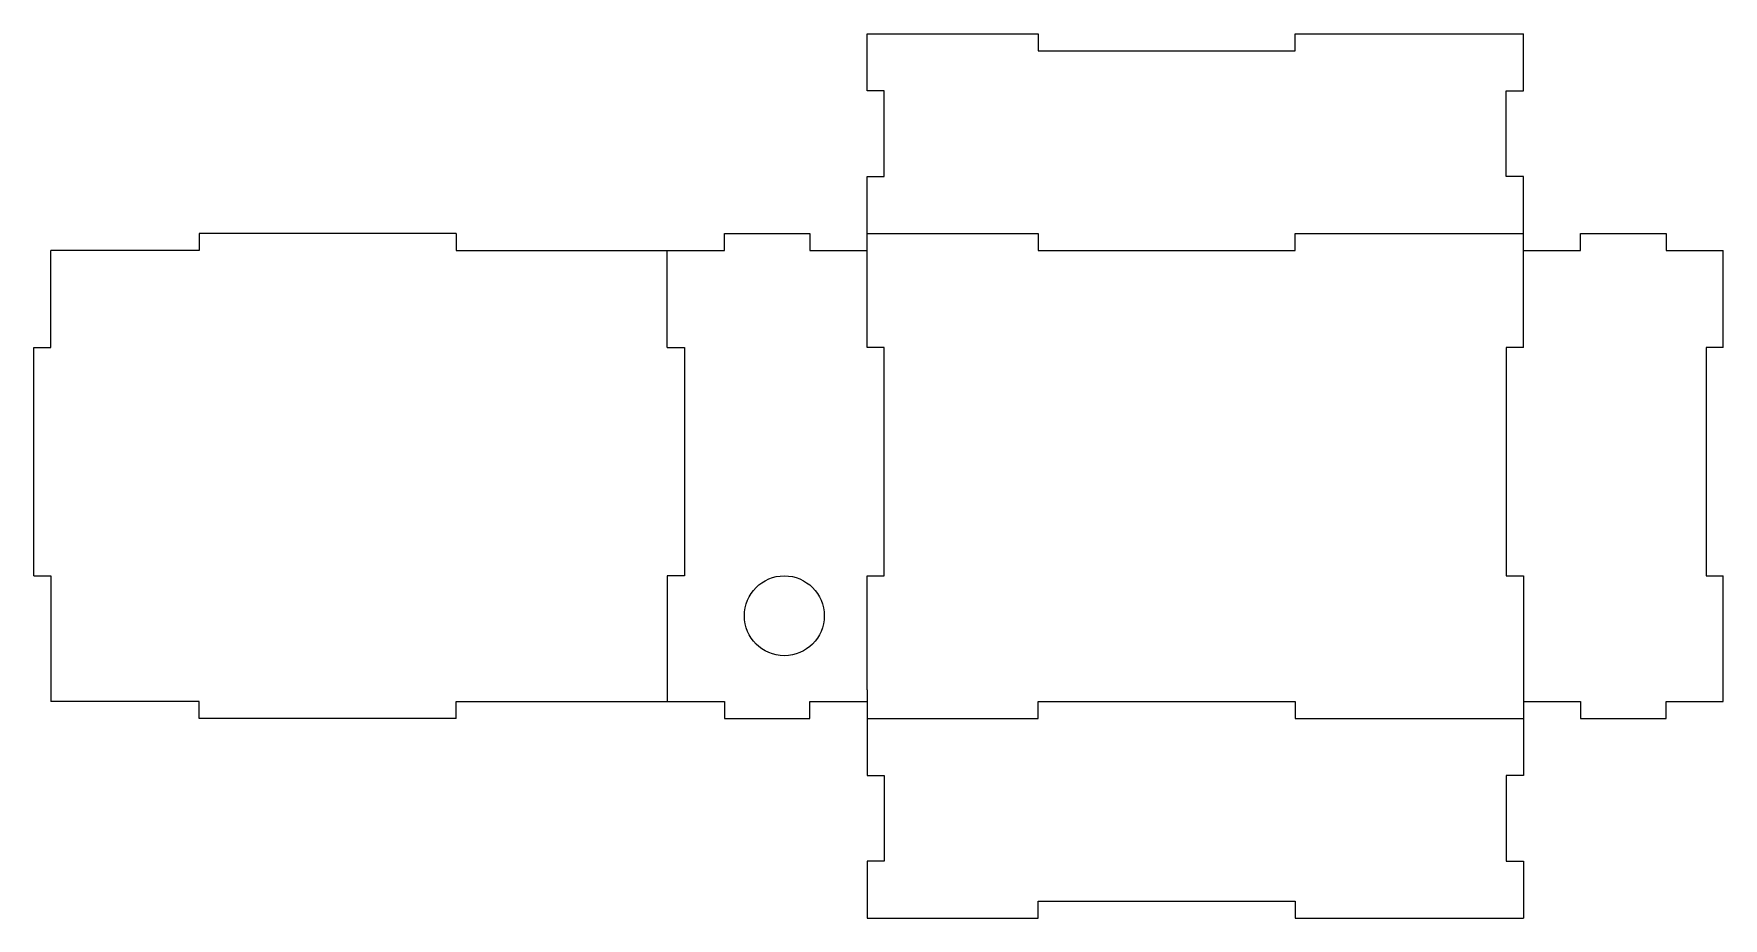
# Model space of a CAD drawing. Extents: x 3932 to 4228, y 1580 to 1735.
import ezdxf

# ---------------------------------------------------------------- set-up
doc = ezdxf.new("R2010")
doc.units = 0
doc.layers.get('0').update_dxf_attribs({"linetype": 'CONTINUOUS'})

msp = doc.modelspace()

# ---------------------------------------------------------------- linework, layer by layer
for p, q in [((4077.96, 1735.24), (4107.96, 1735.24)), ((4077.96, 1725.24), (4077.96, 1735.24)), ((4107.96, 1735.24), (4107.96, 1732.24)), ((4152.96, 1735.24), (4192.96, 1735.24)), ((4152.96, 1732.24), (4152.96, 1735.24)), ((4192.96, 1725.24), (4192.96, 1735.24)), ((4107.96, 1732.24), (4152.96, 1732.24)), ((4080.96, 1725.24), (4077.96, 1725.24)), ((4080.96, 1710.24), (4080.96, 1725.24)), ((4189.96, 1710.24), (4189.96, 1725.24)), ((4189.96, 1725.24), (4192.96, 1725.24)), ((4077.96, 1700.24), (4077.96, 1710.24)), ((4077.96, 1710.24), (4080.96, 1710.24)), ((4192.96, 1710.24), (4189.96, 1710.24)), ((4192.96, 1700.24), (4192.96, 1710.24)), ((4005.96, 1700.24), (3960.96, 1700.24)), ((3960.96, 1700.24), (3960.96, 1697.24)), ((4005.96, 1700.24), (4005.96, 1697.24)), ((4052.96, 1697.24), (4052.96, 1700.24)), ((4052.96, 1700.24), (4067.96, 1700.24)), ((4067.96, 1700.24), (4067.96, 1697.24)), ((4077.96, 1700.24), (4107.96, 1700.24)), ((4077.96, 1680.24), (4077.96, 1700.24)), ((4107.96, 1700.24), (4107.96, 1697.24)), ((4152.96, 1700.24), (4192.96, 1700.24)), ((4152.96, 1697.24), (4152.96, 1700.24)), ((4192.96, 1680.24), (4192.96, 1700.24)), ((4202.96, 1697.24), (4202.96, 1700.24)), ((4202.96, 1700.24), (4217.96, 1700.24)), ((4217.96, 1700.24), (4217.96, 1697.24)), ((3934.96, 1680.24), (3934.96, 1697.24)), ((3960.96, 1697.24), (3934.96, 1697.24)), ((4005.96, 1697.24), (4042.96, 1697.24)), ((4042.96, 1680.24), (4042.96, 1697.24)), ((4042.96, 1697.24), (4052.96, 1697.24)), ((4067.96, 1697.24), (4077.96, 1697.24)), ((4107.96, 1697.24), (4152.96, 1697.24)), ((4192.96, 1697.24), (4202.96, 1697.24)), ((4217.96, 1697.24), (4227.96, 1697.24)), ((4227.96, 1680.24), (4227.96, 1697.24)), ((3931.96, 1640.24), (3931.96, 1680.24)), ((3931.96, 1680.24), (3934.96, 1680.24)), ((4042.96, 1680.24), (4045.96, 1680.24)), ((4045.96, 1680.24), (4045.96, 1640.24)), ((4080.96, 1680.24), (4077.96, 1680.24)), ((4080.96, 1640.24), (4080.96, 1680.24)), ((4192.96, 1680.24), (4189.96, 1680.24)), ((4189.96, 1680.24), (4189.96, 1640.24)), ((4227.96, 1680.24), (4224.96, 1680.24)), ((4224.96, 1680.24), (4224.96, 1640.24)), ((3931.96, 1640.24), (3934.96, 1640.24)), ((3934.96, 1640.24), (3934.96, 1618.24)), ((4045.96, 1640.24), (4042.96, 1640.24)), ((4042.96, 1640.24), (4042.96, 1618.24)), ((4077.96, 1620.24), (4077.96, 1640.24)), ((4077.96, 1640.24), (4080.96, 1640.24)), ((4189.96, 1640.24), (4192.96, 1640.24)), ((4192.96, 1640.24), (4192.96, 1615.24)), ((4224.96, 1640.24), (4227.96, 1640.24)), ((4227.96, 1618.24), (4227.96, 1640.24)), ((4077.96, 1620.24), (4077.96, 1615.24)), ((3960.96, 1618.24), (3934.96, 1618.24)), ((3960.96, 1615.24), (3960.96, 1618.24)), ((4005.96, 1615.24), (4005.96, 1618.24)), ((4005.96, 1618.24), (4042.96, 1618.24)), ((4042.96, 1618.24), (4052.96, 1618.24)), ((4052.96, 1618.24), (4052.96, 1615.24)), ((4067.96, 1615.24), (4067.96, 1618.24)), ((4067.96, 1618.24), (4077.96, 1618.24)), ((4107.96, 1615.24), (4107.96, 1618.24)), ((4107.96, 1618.24), (4152.96, 1618.24)), ((4152.96, 1618.24), (4152.96, 1615.24)), ((4192.96, 1618.24), (4202.96, 1618.24)), ((4202.96, 1618.24), (4202.96, 1615.24)), ((4217.96, 1615.24), (4217.96, 1618.24)), ((4217.96, 1618.24), (4227.96, 1618.24)), ((4005.96, 1615.24), (3960.96, 1615.24)), ((4052.96, 1615.24), (4067.96, 1615.24)), ((4077.96, 1615.24), (4107.96, 1615.24)), ((4077.96, 1615.24), (4077.96, 1605.24)), ((4152.96, 1615.24), (4192.96, 1615.24)), ((4192.96, 1615.24), (4192.96, 1605.24)), ((4202.96, 1615.24), (4217.96, 1615.24)), ((4077.96, 1605.24), (4080.96, 1605.24)), ((4080.96, 1605.24), (4080.96, 1590.24)), ((4192.96, 1605.24), (4189.96, 1605.24)), ((4189.96, 1605.24), (4189.96, 1590.24)), ((4080.96, 1590.24), (4077.96, 1590.24)), ((4077.96, 1590.24), (4077.96, 1580.24)), ((4189.96, 1590.24), (4192.96, 1590.24)), ((4192.96, 1590.24), (4192.96, 1580.24)), ((4107.96, 1583.24), (4152.96, 1583.24)), ((4107.96, 1580.24), (4107.96, 1583.24)), ((4152.96, 1583.24), (4152.96, 1580.24)), ((4077.96, 1580.24), (4107.96, 1580.24)), ((4152.96, 1580.24), (4192.96, 1580.24))]:
    msp.add_line(p, q)
msp.add_circle((4063.46, 1633.24), 7)

doc.saveas('drawing.dxf')
